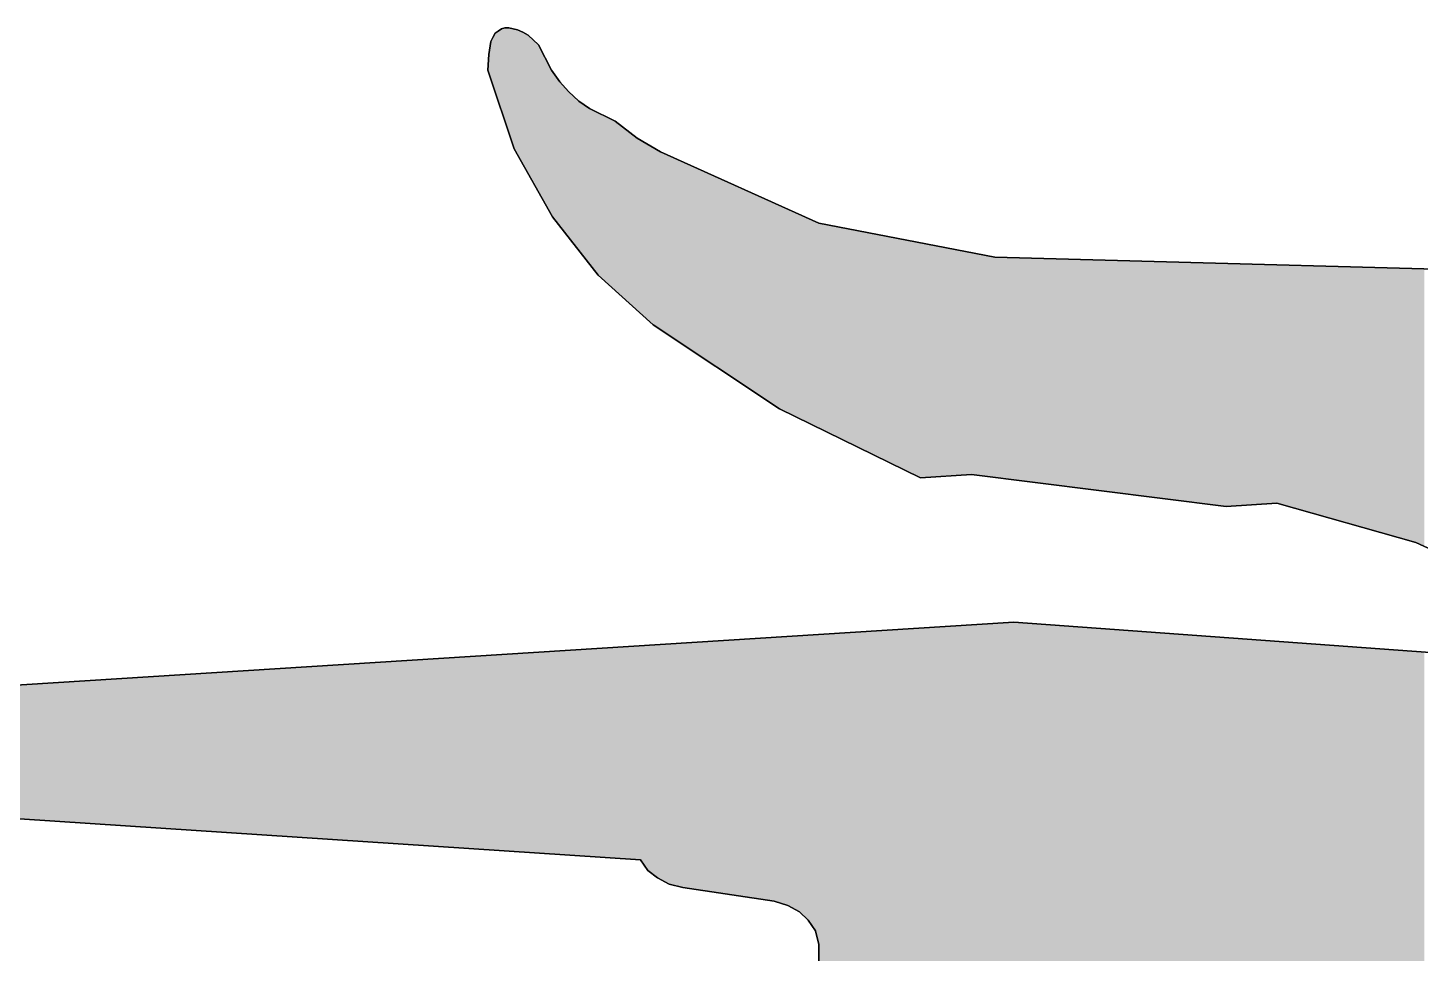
# Model space of a CAD drawing. Extents: x 15.2 to 16.8, y 8.5 to 9.48.
# Drawn here: x 15.4983 to 15.6806, y 9.3628 to 9.4839 of the extents above; entities that cross this region are included whole.
import ezdxf

# ---------------------------------------------------------------- set-up
doc = ezdxf.new("R2010")
doc.units = 0
doc.layers.add('LAYER_1', color=7, linetype='CONTINUOUS')

# ---------------------------------------------------------------- blocks, each defined once
blk = doc.blocks.new('*U9')
at = {"layer": 'LAYER_1', "color": 2}
for points in [[(15.55944, 9.47546), (15.55916, 9.48264), (15.55944, 9.48319)], [(15.55972, 9.47464), (15.55944, 9.48319), (15.55972, 9.48338)], [(15.55944, 9.47546), (15.55944, 9.48319), (15.55972, 9.47464)], [(15.55986, 9.47422), (15.55972, 9.48338), (15.55986, 9.48347)], [(15.55972, 9.47464), (15.55972, 9.48338), (15.55986, 9.47422)], [(15.56028, 9.47299), (15.55986, 9.48347), (15.56028, 9.48375)], [(15.55986, 9.47422), (15.55986, 9.48347), (15.56028, 9.47299)], [(15.5607, 9.47175), (15.56028, 9.48375), (15.5607, 9.48389)], [(15.56028, 9.47299), (15.56028, 9.48375), (15.5607, 9.47175)], [(15.5607, 9.47175), (15.5607, 9.48389), (15.56083, 9.47135)], [(15.56083, 9.47135), (15.56083, 9.48389), (15.56111, 9.47053)], [(15.56111, 9.47053), (15.56111, 9.48389), (15.56125, 9.47011)], [(15.56125, 9.47011), (15.56125, 9.48389), (15.56139, 9.4697)], [(15.56139, 9.4697), (15.56139, 9.48385), (15.56181, 9.46846)], [(15.56181, 9.46846), (15.56181, 9.48375), (15.56194, 9.46806)], [(15.56194, 9.46806), (15.56194, 9.48372), (15.56209, 9.4678)], [(15.56209, 9.4678), (15.56209, 9.48368), (15.56236, 9.46731)], [(15.56236, 9.46731), (15.56236, 9.48361), (15.56278, 9.46657)], [(15.56278, 9.46657), (15.56278, 9.48344), (15.56306, 9.46608)], [(15.56306, 9.46608), (15.56306, 9.48333), (15.56333, 9.46559)], [(15.56333, 9.46559), (15.56333, 9.48316), (15.56375, 9.46485)], [(15.56375, 9.46485), (15.56375, 9.48292), (15.56445, 9.46361)], [(15.55889, 9.47709), (15.55861, 9.48041), (15.55889, 9.48208)], [(15.55903, 9.47669), (15.55889, 9.48208), (15.55903, 9.48236)], [(15.55889, 9.47709), (15.55889, 9.48208), (15.55903, 9.47669)], [(15.55916, 9.47629), (15.55903, 9.48236), (15.55916, 9.48264)], [(15.55903, 9.47669), (15.55903, 9.48236), (15.55916, 9.47629)], [(15.55916, 9.47629), (15.55916, 9.48264), (15.55944, 9.47546)], [(15.56445, 9.46361), (15.56445, 9.48229), (15.56514, 9.46238)], [(15.56514, 9.46238), (15.56514, 9.48167), (15.56584, 9.46113)], [(15.55861, 9.47791), (15.55847, 9.47833), (15.55861, 9.48041)], [(15.55861, 9.47791), (15.55861, 9.48041), (15.55889, 9.47709)], [(15.56584, 9.46113), (15.56584, 9.48027), (15.56681, 9.45941)], [(15.56681, 9.45941), (15.56681, 9.47833), (15.56694, 9.45917)], [(15.56694, 9.45917), (15.56694, 9.47815), (15.56778, 9.4581)], [(15.56778, 9.4581), (15.56778, 9.477), (15.56792, 9.45792)], [(15.56792, 9.45792), (15.56792, 9.47681), (15.5682, 9.45756)], [(15.5682, 9.45756), (15.5682, 9.47649), (15.56903, 9.4565)], [(15.56903, 9.4565), (15.56903, 9.47556), (15.56917, 9.45632)], [(15.56917, 9.45632), (15.56917, 9.47544), (15.56986, 9.45544)], [(15.56986, 9.45544), (15.56986, 9.47481), (15.57, 9.45525)], [(15.57, 9.45525), (15.57, 9.47468), (15.57014, 9.45508)], [(15.57014, 9.45508), (15.57014, 9.47456), (15.57041, 9.45473)], [(15.57041, 9.45473), (15.57041, 9.4743), (15.57097, 9.45401)], [(15.57097, 9.45401), (15.57097, 9.47392), (15.57111, 9.45383)], [(15.57111, 9.45383), (15.57111, 9.47382), (15.5718, 9.45295)], [(15.5718, 9.45295), (15.5718, 9.47333), (15.57195, 9.45277)], [(15.57195, 9.45277), (15.57195, 9.47326), (15.57292, 9.45152)], [(15.57292, 9.45152), (15.57292, 9.47278), (15.57361, 9.4509)], [(15.57361, 9.4509), (15.57361, 9.47243), (15.57389, 9.45065)], [(15.57389, 9.45065), (15.57389, 9.47229), (15.57444, 9.45015)], [(15.57444, 9.45015), (15.57444, 9.47202), (15.57514, 9.44952)], [(15.57514, 9.44952), (15.57514, 9.47167), (15.57528, 9.44939)], [(15.57528, 9.44939), (15.57528, 9.47156), (15.57542, 9.44926)], [(15.57542, 9.44926), (15.57542, 9.47145), (15.57652, 9.44827)], [(15.57652, 9.44827), (15.57652, 9.47061), (15.57708, 9.44776)], [(15.57708, 9.44776), (15.57708, 9.47019), (15.57791, 9.44701)], [(15.57791, 9.44701), (15.57791, 9.46955), (15.57806, 9.44688)], [(15.57806, 9.44688), (15.57806, 9.46944), (15.57847, 9.44651)], [(15.57847, 9.44651), (15.57847, 9.4692), (15.57945, 9.44563)], [(15.57945, 9.44563), (15.57945, 9.46862), (15.57958, 9.4455)], [(15.57958, 9.4455), (15.57958, 9.46854), (15.58014, 9.445)], [(15.58014, 9.445), (15.58014, 9.46821), (15.5807, 9.44463)], [(15.5807, 9.44463), (15.5807, 9.46788), (15.58111, 9.44436)], [(15.58111, 9.44436), (15.58111, 9.46764), (15.58181, 9.44389)], [(15.58181, 9.44389), (15.58181, 9.46732), (15.58209, 9.44371)], [(15.58209, 9.44371), (15.58209, 9.4672), (15.58222, 9.44362)], [(15.58222, 9.44362), (15.58222, 9.46714), (15.5832, 9.44297)], [(15.5832, 9.44297), (15.5832, 9.4667), (15.58403, 9.44242)], [(15.58403, 9.44242), (15.58403, 9.46633), (15.58445, 9.44214)], [(15.58445, 9.44214), (15.58445, 9.46614), (15.58472, 9.44196)], [(15.58472, 9.44196), (15.58472, 9.46601), (15.58486, 9.44187)], [(15.58486, 9.44187), (15.58486, 9.46595), (15.58639, 9.44085)], [(15.58639, 9.44085), (15.58639, 9.46526), (15.58778, 9.43993)], [(15.58778, 9.43993), (15.58778, 9.46464), (15.59097, 9.43781)], [(15.59097, 9.43781), (15.59097, 9.46321), (15.59153, 9.43744)], [(15.59153, 9.43744), (15.59153, 9.46296), (15.595, 9.43514)], [(15.595, 9.43514), (15.595, 9.46139), (15.5957, 9.43467)], [(15.5957, 9.43467), (15.5957, 9.46108), (15.59597, 9.43449)], [(15.59597, 9.43449), (15.59597, 9.46096), (15.59639, 9.43421)], [(15.59639, 9.43421), (15.59639, 9.46077), (15.59667, 9.43403)], [(15.59667, 9.43403), (15.59667, 9.46064), (15.59778, 9.43348)], [(15.59778, 9.43348), (15.59778, 9.46014), (15.59819, 9.43328)], [(15.59819, 9.43328), (15.59819, 9.45996), (15.59847, 9.43315)], [(15.59847, 9.43315), (15.59847, 9.45983), (15.5993, 9.43274)], [(15.5993, 9.43274), (15.5993, 9.45946), (15.59986, 9.43247)], [(15.59986, 9.43247), (15.59986, 9.45921), (15.60042, 9.4322)], [(15.60042, 9.4322), (15.60042, 9.45896), (15.60111, 9.43186)], [(15.60111, 9.43186), (15.60111, 9.45865), (15.60139, 9.43172)], [(15.60139, 9.43172), (15.60139, 9.45852), (15.60181, 9.43152)], [(15.60181, 9.43152), (15.60181, 9.45833), (15.60389, 9.4305)], [(15.60389, 9.4305), (15.60389, 9.45793), (15.60444, 9.43023)], [(15.60444, 9.43023), (15.60444, 9.45783), (15.60639, 9.42928)], [(15.60639, 9.42928), (15.60639, 9.45745), (15.6075, 9.42873)], [(15.6075, 9.42873), (15.6075, 9.45724), (15.60916, 9.42792)], [(15.60916, 9.42792), (15.60916, 9.45692), (15.61208, 9.4265)], [(15.61208, 9.4265), (15.61208, 9.45635), (15.61222, 9.42643)], [(15.61222, 9.42643), (15.61222, 9.45633), (15.61292, 9.42609)], [(15.61292, 9.42609), (15.61292, 9.45619), (15.61514, 9.425)], [(15.62181, 9.42542), (15.62181, 9.45448), (15.62444, 9.42509)], [(15.62444, 9.42509), (15.62444, 9.45397), (15.62486, 9.42503)], [(15.62486, 9.42503), (15.62486, 9.45389), (15.62736, 9.42472)], [(15.62736, 9.42472), (15.62736, 9.45382), (15.62778, 9.42467)], [(15.62778, 9.42467), (15.62778, 9.45381), (15.62806, 9.42463)], [(15.62806, 9.42463), (15.62806, 9.4538), (15.63111, 9.42425)], [(15.63111, 9.42425), (15.63111, 9.45372), (15.63181, 9.42417)], [(15.63181, 9.42417), (15.63181, 9.4537), (15.63319, 9.42399)], [(15.63319, 9.42399), (15.63319, 9.45366), (15.63472, 9.4238)], [(15.63472, 9.4238), (15.63472, 9.45362), (15.63902, 9.42326)], [(15.63902, 9.42326), (15.63902, 9.4535), (15.64111, 9.423)], [(15.64111, 9.423), (15.64111, 9.45344), (15.64181, 9.42292)], [(15.64181, 9.42292), (15.64181, 9.45342), (15.64347, 9.42271)], [(15.64347, 9.42271), (15.64347, 9.45338), (15.64375, 9.42267)], [(15.64375, 9.42267), (15.64375, 9.45337), (15.64556, 9.42245)], [(15.64556, 9.42245), (15.64556, 9.45332), (15.64625, 9.42236)], [(15.64625, 9.42236), (15.64625, 9.4533), (15.64778, 9.42217)], [(15.64778, 9.42217), (15.64778, 9.45326), (15.64834, 9.4221)], [(15.64834, 9.4221), (15.64834, 9.45324), (15.64944, 9.42196)], [(15.64944, 9.42196), (15.64944, 9.45321), (15.65111, 9.42175)], [(15.65111, 9.42175), (15.65111, 9.45316), (15.65181, 9.42167)], [(15.65181, 9.42167), (15.65181, 9.45314), (15.65514, 9.42125)], [(15.6618, 9.42166), (15.6618, 9.45287), (15.66195, 9.42162)], [(15.66195, 9.42162), (15.66195, 9.45286), (15.6625, 9.42147)], [(15.6625, 9.42147), (15.6625, 9.45285), (15.66264, 9.42143)], [(15.66264, 9.42143), (15.66264, 9.45284), (15.66375, 9.42112)], [(15.66375, 9.42112), (15.66375, 9.45281), (15.66444, 9.42092)], [(15.66444, 9.42092), (15.66444, 9.45279), (15.66583, 9.42053)], [(15.66583, 9.42053), (15.66583, 9.45276), (15.66694, 9.42021)], [(15.66694, 9.42021), (15.66694, 9.45273), (15.66722, 9.42014)], [(15.66722, 9.42014), (15.66722, 9.45272), (15.66806, 9.4199)], [(15.66806, 9.4199), (15.66806, 9.45269), (15.67069, 9.41916)], [(15.67069, 9.41916), (15.67069, 9.45262), (15.67181, 9.41884)], [(15.67181, 9.41884), (15.67181, 9.45259), (15.6725, 9.41865)], [(15.6725, 9.41865), (15.6725, 9.45257), (15.67348, 9.41837)], [(15.67348, 9.41837), (15.67348, 9.45254), (15.67569, 9.41775)], [(15.67569, 9.41775), (15.67569, 9.45248), (15.67778, 9.41716)], [(15.67778, 9.41716), (15.67778, 9.45243), (15.67889, 9.41684)], [(15.67889, 9.41684), (15.67889, 9.45239), (15.68, 9.41653)], [(15.68, 9.41653), (15.68, 9.45236), (15.68111, 9.41601)], [(15.60111, 9.36609), (15.60042, 9.40441), (15.60111, 9.40445)], [(15.60139, 9.3657), (15.60111, 9.40445), (15.60139, 9.40447)], [(15.60111, 9.36609), (15.60111, 9.40445), (15.60139, 9.3657)], [(15.60181, 9.36389), (15.60139, 9.40447), (15.60181, 9.4045)], [(15.60139, 9.3657), (15.60139, 9.40447), (15.60181, 9.36389)], [(15.60389, 9.23792), (15.60181, 9.4045), (15.60389, 9.40463)], [(15.60444, 9.23852), (15.60389, 9.40463), (15.60444, 9.40466)], [(15.60639, 9.24065), (15.60444, 9.40466), (15.60639, 9.40479)], [(15.6075, 9.24187), (15.60639, 9.40479), (15.6075, 9.40486)], [(15.60916, 9.24369), (15.6075, 9.40486), (15.60916, 9.40496)], [(15.61208, 9.24688), (15.60916, 9.40496), (15.61208, 9.40515)], [(15.61222, 9.24704), (15.61208, 9.40515), (15.61222, 9.40516)], [(15.61292, 9.24779), (15.61222, 9.40516), (15.61292, 9.4052)], [(15.61514, 9.25023), (15.61292, 9.4052), (15.61514, 9.40534)], [(15.6175, 9.25281), (15.61514, 9.40534), (15.6175, 9.40549)], [(15.61778, 9.25312), (15.6175, 9.40549), (15.61778, 9.40551)], [(15.62069, 9.25631), (15.61778, 9.40551), (15.62069, 9.40569)], [(15.62181, 9.25753), (15.62069, 9.40569), (15.62181, 9.40576)], [(15.62444, 9.26041), (15.62181, 9.40576), (15.62444, 9.40593)], [(15.62486, 9.26087), (15.62444, 9.40593), (15.62486, 9.40596)], [(15.62736, 9.2636), (15.62486, 9.40596), (15.62736, 9.40611)], [(15.57195, 9.37543), (15.5718, 9.4026), (15.57195, 9.40261)], [(15.57292, 9.37537), (15.57195, 9.40261), (15.57292, 9.40267)], [(15.57195, 9.37543), (15.57195, 9.40261), (15.57292, 9.37537)], [(15.57361, 9.37532), (15.57292, 9.40267), (15.57361, 9.40271)], [(15.57292, 9.37537), (15.57292, 9.40267), (15.57361, 9.37532)], [(15.57389, 9.3753), (15.57361, 9.40271), (15.57389, 9.40273)], [(15.57361, 9.37532), (15.57361, 9.40271), (15.57389, 9.3753)], [(15.57444, 9.37527), (15.57389, 9.40273), (15.57444, 9.40276)], [(15.57389, 9.3753), (15.57389, 9.40273), (15.57444, 9.37527)], [(15.57514, 9.37522), (15.57444, 9.40276), (15.57514, 9.40281)], [(15.57444, 9.37527), (15.57444, 9.40276), (15.57514, 9.37522)], [(15.57528, 9.37521), (15.57514, 9.40281), (15.57528, 9.40282)], [(15.57514, 9.37522), (15.57514, 9.40281), (15.57528, 9.37521)], [(15.57542, 9.3752), (15.57528, 9.40282), (15.57542, 9.40283)], [(15.57528, 9.37521), (15.57528, 9.40282), (15.57542, 9.3752)], [(15.57652, 9.37513), (15.57542, 9.40283), (15.57652, 9.4029)], [(15.57542, 9.3752), (15.57542, 9.40283), (15.57652, 9.37513)], [(15.57708, 9.37509), (15.57652, 9.4029), (15.57708, 9.40293)], [(15.57652, 9.37513), (15.57652, 9.4029), (15.57708, 9.37509)], [(15.57791, 9.37504), (15.57708, 9.40293), (15.57791, 9.40298)], [(15.57708, 9.37509), (15.57708, 9.40293), (15.57791, 9.37504)], [(15.57806, 9.37503), (15.57791, 9.40298), (15.57806, 9.40299)], [(15.57791, 9.37504), (15.57791, 9.40298), (15.57806, 9.37503)], [(15.57847, 9.375), (15.57806, 9.40299), (15.57847, 9.40302)], [(15.57806, 9.37503), (15.57806, 9.40299), (15.57847, 9.375)], [(15.57945, 9.37361), (15.57847, 9.40302), (15.57945, 9.40308)], [(15.57847, 9.375), (15.57847, 9.40302), (15.57945, 9.37361)], [(15.57958, 9.3735), (15.57945, 9.40308), (15.57958, 9.40309)], [(15.57945, 9.37361), (15.57945, 9.40308), (15.57958, 9.3735)], [(15.58014, 9.37307), (15.57958, 9.40309), (15.58014, 9.40312)], [(15.57958, 9.3735), (15.57958, 9.40309), (15.58014, 9.37307)], [(15.5807, 9.37264), (15.58014, 9.40312), (15.5807, 9.40316)], [(15.58014, 9.37307), (15.58014, 9.40312), (15.5807, 9.37264)], [(15.58111, 9.37241), (15.5807, 9.40316), (15.58111, 9.40319)], [(15.5807, 9.37264), (15.5807, 9.40316), (15.58111, 9.37241)], [(15.58181, 9.37203), (15.58111, 9.40319), (15.58181, 9.40323)], [(15.58111, 9.37241), (15.58111, 9.40319), (15.58181, 9.37203)], [(15.58209, 9.37188), (15.58181, 9.40323), (15.58209, 9.40325)], [(15.58181, 9.37203), (15.58181, 9.40323), (15.58209, 9.37188)], [(15.58222, 9.37181), (15.58209, 9.40325), (15.58222, 9.40326)], [(15.58209, 9.37188), (15.58209, 9.40325), (15.58222, 9.37181)], [(15.5832, 9.37158), (15.58222, 9.40326), (15.5832, 9.40332)], [(15.58222, 9.37181), (15.58222, 9.40326), (15.5832, 9.37158)], [(15.58403, 9.37139), (15.5832, 9.40332), (15.58403, 9.40337)], [(15.5832, 9.37158), (15.5832, 9.40332), (15.58403, 9.37139)], [(15.58445, 9.37133), (15.58403, 9.40337), (15.58445, 9.4034)], [(15.58403, 9.37139), (15.58403, 9.40337), (15.58445, 9.37133)], [(15.58472, 9.37129), (15.58445, 9.4034), (15.58472, 9.40341)], [(15.58445, 9.37133), (15.58445, 9.4034), (15.58472, 9.37129)], [(15.58486, 9.37127), (15.58472, 9.40341), (15.58486, 9.40342)], [(15.58472, 9.37129), (15.58472, 9.40341), (15.58486, 9.37127)], [(15.58639, 9.37103), (15.58486, 9.40342), (15.58639, 9.40352)], [(15.58486, 9.37127), (15.58486, 9.40342), (15.58639, 9.37103)], [(15.58778, 9.37082), (15.58639, 9.40352), (15.58778, 9.40361)], [(15.58639, 9.37103), (15.58639, 9.40352), (15.58778, 9.37082)], [(15.59097, 9.37034), (15.58778, 9.40361), (15.59097, 9.40381)], [(15.58778, 9.37082), (15.58778, 9.40361), (15.59097, 9.37034)], [(15.59153, 9.37026), (15.59097, 9.40381), (15.59153, 9.40385)], [(15.59097, 9.37034), (15.59097, 9.40381), (15.59153, 9.37026)], [(15.595, 9.36973), (15.59153, 9.40385), (15.595, 9.40407)], [(15.59153, 9.37026), (15.59153, 9.40385), (15.595, 9.36973)], [(15.5957, 9.36962), (15.595, 9.40407), (15.5957, 9.40411)], [(15.595, 9.36973), (15.595, 9.40407), (15.5957, 9.36962)], [(15.59597, 9.36958), (15.5957, 9.40411), (15.59597, 9.40413)], [(15.5957, 9.36962), (15.5957, 9.40411), (15.59597, 9.36958)], [(15.59639, 9.36945), (15.59597, 9.40413), (15.59639, 9.40415)], [(15.59597, 9.36958), (15.59597, 9.40413), (15.59639, 9.36945)], [(15.59667, 9.36937), (15.59639, 9.40415), (15.59667, 9.40417)], [(15.59639, 9.36945), (15.59639, 9.40415), (15.59667, 9.36937)], [(15.59778, 9.36903), (15.59667, 9.40417), (15.59778, 9.40424)], [(15.59667, 9.36937), (15.59667, 9.40417), (15.59778, 9.36903)], [(15.59819, 9.3688), (15.59778, 9.40424), (15.59819, 9.40427)], [(15.59778, 9.36903), (15.59778, 9.40424), (15.59819, 9.3688)], [(15.59847, 9.36865), (15.59819, 9.40427), (15.59847, 9.40429)], [(15.59819, 9.3688), (15.59819, 9.40427), (15.59847, 9.36865)], [(15.5993, 9.36819), (15.59847, 9.40429), (15.5993, 9.40434)], [(15.59847, 9.36865), (15.59847, 9.40429), (15.5993, 9.36819)], [(15.59986, 9.36764), (15.5993, 9.40434), (15.59986, 9.40437)], [(15.5993, 9.36819), (15.5993, 9.40434), (15.59986, 9.36764)], [(15.60042, 9.36709), (15.59986, 9.40437), (15.60042, 9.40441)], [(15.59986, 9.36764), (15.59986, 9.40437), (15.60042, 9.36709)], [(15.60042, 9.36709), (15.60042, 9.40441), (15.60111, 9.36609)], [(15.54445, 9.37725), (15.54264, 9.40075), (15.54445, 9.40086)], [(15.54639, 9.37712), (15.54445, 9.40086), (15.54639, 9.40099)], [(15.54445, 9.37725), (15.54445, 9.40086), (15.54639, 9.37712)], [(15.54736, 9.37706), (15.54639, 9.40099), (15.54736, 9.40105)], [(15.54639, 9.37712), (15.54639, 9.40099), (15.54736, 9.37706)], [(15.54778, 9.37703), (15.54736, 9.40105), (15.54778, 9.40108)], [(15.54736, 9.37706), (15.54736, 9.40105), (15.54778, 9.37703)], [(15.54833, 9.37699), (15.54778, 9.40108), (15.54833, 9.40111)], [(15.54778, 9.37703), (15.54778, 9.40108), (15.54833, 9.37699)], [(15.54958, 9.37691), (15.54833, 9.40111), (15.54958, 9.40119)], [(15.54833, 9.37699), (15.54833, 9.40111), (15.54958, 9.37691)], [(15.55042, 9.37685), (15.54958, 9.40119), (15.55042, 9.40124)], [(15.54958, 9.37691), (15.54958, 9.40119), (15.55042, 9.37685)], [(15.55111, 9.37681), (15.55042, 9.40124), (15.55111, 9.40129)], [(15.55042, 9.37685), (15.55042, 9.40124), (15.55111, 9.37681)], [(15.55278, 9.3767), (15.55111, 9.40129), (15.55278, 9.40139)], [(15.55111, 9.37681), (15.55111, 9.40129), (15.55278, 9.3767)], [(15.55292, 9.37669), (15.55278, 9.40139), (15.55292, 9.4014)], [(15.55278, 9.3767), (15.55278, 9.40139), (15.55292, 9.37669)], [(15.55417, 9.37661), (15.55292, 9.4014), (15.55417, 9.40148)], [(15.55292, 9.37669), (15.55292, 9.4014), (15.55417, 9.37661)], [(15.55444, 9.37659), (15.55417, 9.40148), (15.55444, 9.4015)], [(15.55417, 9.37661), (15.55417, 9.40148), (15.55444, 9.37659)], [(15.55459, 9.37658), (15.55444, 9.4015), (15.55459, 9.40151)], [(15.55444, 9.37659), (15.55444, 9.4015), (15.55459, 9.37658)], [(15.55472, 9.37657), (15.55459, 9.40151), (15.55472, 9.40152)], [(15.55459, 9.37658), (15.55459, 9.40151), (15.55472, 9.37657)], [(15.555, 9.37655), (15.55472, 9.40152), (15.555, 9.40153)], [(15.55472, 9.37657), (15.55472, 9.40152), (15.555, 9.37655)], [(15.55597, 9.37649), (15.555, 9.40153), (15.55597, 9.40159)], [(15.555, 9.37655), (15.555, 9.40153), (15.55597, 9.37649)], [(15.55611, 9.37648), (15.55597, 9.40159), (15.55611, 9.4016)], [(15.55597, 9.37649), (15.55597, 9.40159), (15.55611, 9.37648)], [(15.55625, 9.37647), (15.55611, 9.4016), (15.55625, 9.40161)], [(15.55611, 9.37648), (15.55611, 9.4016), (15.55625, 9.37647)], [(15.55778, 9.37637), (15.55625, 9.40161), (15.55778, 9.40171)], [(15.55625, 9.37647), (15.55625, 9.40161), (15.55778, 9.37637)], [(15.55819, 9.37634), (15.55778, 9.40171), (15.55819, 9.40174)], [(15.55778, 9.37637), (15.55778, 9.40171), (15.55819, 9.37634)], [(15.55819, 9.37634), (15.55819, 9.40174), (15.55834, 9.37633)], [(15.55834, 9.37633), (15.55819, 9.40174), (15.55834, 9.40174)], [(15.55847, 9.37632), (15.55834, 9.40174), (15.55847, 9.40175)], [(15.55834, 9.37633), (15.55834, 9.40174), (15.55847, 9.37632)], [(15.55861, 9.37631), (15.55847, 9.40175), (15.55861, 9.40176)], [(15.55847, 9.37632), (15.55847, 9.40175), (15.55861, 9.37631)], [(15.55889, 9.37629), (15.55861, 9.40176), (15.55889, 9.40178)], [(15.55861, 9.37631), (15.55861, 9.40176), (15.55889, 9.37629)], [(15.55903, 9.37629), (15.55889, 9.40178), (15.55903, 9.40179)], [(15.55889, 9.37629), (15.55889, 9.40178), (15.55903, 9.37629)], [(15.55916, 9.37628), (15.55903, 9.40179), (15.55916, 9.4018)], [(15.55903, 9.37629), (15.55903, 9.40179), (15.55916, 9.37628)], [(15.55944, 9.37626), (15.55916, 9.4018), (15.55944, 9.40181)], [(15.55916, 9.37628), (15.55916, 9.4018), (15.55944, 9.37626)], [(15.55972, 9.37624), (15.55944, 9.40181), (15.55972, 9.40183)], [(15.55944, 9.37626), (15.55944, 9.40181), (15.55972, 9.37624)], [(15.55986, 9.37623), (15.55972, 9.40183), (15.55986, 9.40184)], [(15.55972, 9.37624), (15.55972, 9.40183), (15.55986, 9.37623)], [(15.56028, 9.3762), (15.55986, 9.40184), (15.56028, 9.40187)], [(15.55986, 9.37623), (15.55986, 9.40184), (15.56028, 9.3762)], [(15.5607, 9.37618), (15.56028, 9.40187), (15.5607, 9.40189)], [(15.56028, 9.3762), (15.56028, 9.40187), (15.5607, 9.37618)], [(15.56083, 9.37617), (15.5607, 9.40189), (15.56083, 9.4019)], [(15.5607, 9.37618), (15.5607, 9.40189), (15.56083, 9.37617)], [(15.56111, 9.37615), (15.56083, 9.4019), (15.56111, 9.40192)], [(15.56083, 9.37617), (15.56083, 9.4019), (15.56111, 9.37615)], [(15.56125, 9.37614), (15.56111, 9.40192), (15.56125, 9.40193)], [(15.56111, 9.37615), (15.56111, 9.40192), (15.56125, 9.37614)], [(15.56139, 9.37613), (15.56125, 9.40193), (15.56139, 9.40194)], [(15.56125, 9.37614), (15.56125, 9.40193), (15.56139, 9.37613)], [(15.56181, 9.3761), (15.56139, 9.40194), (15.56181, 9.40196)], [(15.56139, 9.37613), (15.56139, 9.40194), (15.56181, 9.3761)], [(15.56194, 9.37609), (15.56181, 9.40196), (15.56194, 9.40197)], [(15.56181, 9.3761), (15.56181, 9.40196), (15.56194, 9.37609)], [(15.56209, 9.37608), (15.56194, 9.40197), (15.56209, 9.40198)], [(15.56194, 9.37609), (15.56194, 9.40197), (15.56209, 9.37608)], [(15.56236, 9.37606), (15.56209, 9.40198), (15.56236, 9.402)], [(15.56209, 9.37608), (15.56209, 9.40198), (15.56236, 9.37606)], [(15.56278, 9.37604), (15.56236, 9.402), (15.56278, 9.40203)], [(15.56236, 9.37606), (15.56236, 9.402), (15.56278, 9.37604)], [(15.56306, 9.37602), (15.56278, 9.40203), (15.56306, 9.40204)], [(15.56278, 9.37604), (15.56278, 9.40203), (15.56306, 9.37602)], [(15.56333, 9.376), (15.56306, 9.40204), (15.56333, 9.40206)], [(15.56306, 9.37602), (15.56306, 9.40204), (15.56333, 9.376)], [(15.56375, 9.37597), (15.56333, 9.40206), (15.56375, 9.40209)], [(15.56333, 9.376), (15.56333, 9.40206), (15.56375, 9.37597)], [(15.56445, 9.37593), (15.56375, 9.40209), (15.56445, 9.40213)], [(15.56375, 9.37597), (15.56375, 9.40209), (15.56445, 9.37593)], [(15.56514, 9.37588), (15.56445, 9.40213), (15.56514, 9.40217)], [(15.56445, 9.37593), (15.56445, 9.40213), (15.56514, 9.37588)], [(15.56584, 9.37584), (15.56514, 9.40217), (15.56584, 9.40222)], [(15.56514, 9.37588), (15.56514, 9.40217), (15.56584, 9.37584)], [(15.56681, 9.37577), (15.56584, 9.40222), (15.56681, 9.40228)], [(15.56584, 9.37584), (15.56584, 9.40222), (15.56681, 9.37577)], [(15.56694, 9.37576), (15.56681, 9.40228), (15.56694, 9.40229)], [(15.56681, 9.37577), (15.56681, 9.40228), (15.56694, 9.37576)], [(15.56778, 9.37571), (15.56694, 9.40229), (15.56778, 9.40234)], [(15.56694, 9.37576), (15.56694, 9.40229), (15.56778, 9.37571)], [(15.56792, 9.3757), (15.56778, 9.40234), (15.56792, 9.40235)], [(15.56778, 9.37571), (15.56778, 9.40234), (15.56792, 9.3757)], [(15.5682, 9.37568), (15.56792, 9.40235), (15.5682, 9.40237)], [(15.56792, 9.3757), (15.56792, 9.40235), (15.5682, 9.37568)], [(15.56903, 9.37562), (15.5682, 9.40237), (15.56903, 9.40242)], [(15.5682, 9.37568), (15.5682, 9.40237), (15.56903, 9.37562)], [(15.56917, 9.37562), (15.56903, 9.40242), (15.56917, 9.40243)], [(15.56903, 9.37562), (15.56903, 9.40242), (15.56917, 9.37562)], [(15.56986, 9.37557), (15.56917, 9.40243), (15.56986, 9.40247)], [(15.56917, 9.37562), (15.56917, 9.40243), (15.56986, 9.37557)], [(15.57, 9.37556), (15.56986, 9.40247), (15.57, 9.40248)], [(15.56986, 9.37557), (15.56986, 9.40247), (15.57, 9.37556)], [(15.57014, 9.37555), (15.57, 9.40248), (15.57014, 9.40249)], [(15.57, 9.37556), (15.57, 9.40248), (15.57014, 9.37555)], [(15.57041, 9.37553), (15.57014, 9.40249), (15.57041, 9.40251)], [(15.57014, 9.37555), (15.57014, 9.40249), (15.57041, 9.37553)], [(15.57097, 9.3755), (15.57041, 9.40251), (15.57097, 9.40254)], [(15.57041, 9.37553), (15.57041, 9.40251), (15.57097, 9.3755)], [(15.57111, 9.37549), (15.57097, 9.40254), (15.57111, 9.40255)], [(15.57097, 9.3755), (15.57097, 9.40254), (15.57111, 9.37549)], [(15.5718, 9.37544), (15.57111, 9.40255), (15.5718, 9.4026)], [(15.57111, 9.37549), (15.57111, 9.40255), (15.5718, 9.37544)], [(15.5718, 9.37544), (15.5718, 9.4026), (15.57195, 9.37543)], [(15.515, 9.3792), (15.51348, 9.3989), (15.515, 9.399)], [(15.51514, 9.37919), (15.515, 9.399), (15.51514, 9.39901)], [(15.515, 9.3792), (15.515, 9.399), (15.51514, 9.37919)], [(15.51611, 9.37912), (15.51514, 9.39901), (15.51611, 9.39907)], [(15.51514, 9.37919), (15.51514, 9.39901), (15.51611, 9.37912)], [(15.51681, 9.37908), (15.51611, 9.39907), (15.51681, 9.39911)], [(15.51611, 9.37912), (15.51611, 9.39907), (15.51681, 9.37908)], [(15.51847, 9.37897), (15.51681, 9.39911), (15.51847, 9.39922)], [(15.51681, 9.37908), (15.51681, 9.39911), (15.51847, 9.37897)], [(15.51889, 9.37894), (15.51847, 9.39922), (15.51889, 9.39925)], [(15.51847, 9.37897), (15.51847, 9.39922), (15.51889, 9.37894)], [(15.51959, 9.37889), (15.51889, 9.39925), (15.51959, 9.39929)], [(15.51889, 9.37894), (15.51889, 9.39925), (15.51959, 9.37889)], [(15.51972, 9.37888), (15.51959, 9.39929), (15.51972, 9.3993)], [(15.51959, 9.37889), (15.51959, 9.39929), (15.51972, 9.37888)], [(15.5207, 9.37882), (15.51972, 9.3993), (15.5207, 9.39936)], [(15.51972, 9.37888), (15.51972, 9.3993), (15.5207, 9.37882)], [(15.52111, 9.37879), (15.5207, 9.39936), (15.52111, 9.39939)], [(15.5207, 9.37882), (15.5207, 9.39936), (15.52111, 9.37879)], [(15.52236, 9.37871), (15.52111, 9.39939), (15.52236, 9.39947)], [(15.52111, 9.37879), (15.52111, 9.39939), (15.52236, 9.37871)], [(15.52334, 9.37864), (15.52236, 9.39947), (15.52334, 9.39953)], [(15.52236, 9.37871), (15.52236, 9.39947), (15.52334, 9.37864)], [(15.52403, 9.3786), (15.52334, 9.39953), (15.52403, 9.39957)], [(15.52334, 9.37864), (15.52334, 9.39953), (15.52403, 9.3786)], [(15.52444, 9.37857), (15.52403, 9.39957), (15.52444, 9.3996)], [(15.52403, 9.3786), (15.52403, 9.39957), (15.52444, 9.37857)], [(15.52486, 9.37854), (15.52444, 9.3996), (15.52486, 9.39962)], [(15.52444, 9.37857), (15.52444, 9.3996), (15.52486, 9.37854)], [(15.52639, 9.37844), (15.52486, 9.39962), (15.52639, 9.39972)], [(15.52486, 9.37854), (15.52486, 9.39962), (15.52639, 9.37844)], [(15.52722, 9.37839), (15.52639, 9.39972), (15.52722, 9.39977)], [(15.52639, 9.37844), (15.52639, 9.39972), (15.52722, 9.37839)], [(15.52958, 9.37823), (15.52722, 9.39977), (15.52958, 9.39992)], [(15.52722, 9.37839), (15.52722, 9.39977), (15.52958, 9.37823)], [(15.53097, 9.37814), (15.52958, 9.39992), (15.53097, 9.40001)], [(15.52958, 9.37823), (15.52958, 9.39992), (15.53097, 9.37814)], [(15.53236, 9.37805), (15.53097, 9.40001), (15.53236, 9.4001)], [(15.53097, 9.37814), (15.53097, 9.40001), (15.53236, 9.37805)], [(15.53347, 9.37797), (15.53236, 9.4001), (15.53347, 9.40017)], [(15.53236, 9.37805), (15.53236, 9.4001), (15.53347, 9.37797)], [(15.53444, 9.37791), (15.53347, 9.40017), (15.53444, 9.40023)], [(15.53347, 9.37797), (15.53347, 9.40017), (15.53444, 9.37791)], [(15.5368, 9.37775), (15.53444, 9.40023), (15.5368, 9.40038)], [(15.53444, 9.37791), (15.53444, 9.40023), (15.5368, 9.37775)], [(15.53778, 9.37769), (15.5368, 9.40038), (15.53778, 9.40044)], [(15.5368, 9.37775), (15.5368, 9.40038), (15.53778, 9.37769)], [(15.53875, 9.37763), (15.53778, 9.40044), (15.53875, 9.4005)], [(15.53778, 9.37769), (15.53778, 9.40044), (15.53875, 9.37763)], [(15.54028, 9.37752), (15.53875, 9.4005), (15.54028, 9.4006)], [(15.53875, 9.37763), (15.53875, 9.4005), (15.54028, 9.37752)], [(15.54042, 9.37752), (15.54028, 9.4006), (15.54042, 9.40061)], [(15.54028, 9.37752), (15.54028, 9.4006), (15.54042, 9.37752)], [(15.54167, 9.37743), (15.54042, 9.40061), (15.54167, 9.40069)], [(15.54042, 9.37752), (15.54042, 9.40061), (15.54167, 9.37743)], [(15.54264, 9.37737), (15.54167, 9.40069), (15.54264, 9.40075)], [(15.54167, 9.37743), (15.54167, 9.40069), (15.54264, 9.37737)], [(15.54264, 9.37737), (15.54264, 9.40075), (15.54445, 9.37725)], [(15.50111, 9.38011), (15.49542, 9.39776), (15.50111, 9.39812)], [(15.49542, 9.38049), (15.49542, 9.39776), (15.50111, 9.38011)], [(15.50444, 9.37989), (15.50111, 9.39812), (15.50444, 9.39833)], [(15.50111, 9.38011), (15.50111, 9.39812), (15.50444, 9.37989)], [(15.50458, 9.37988), (15.50444, 9.39833), (15.50458, 9.39834)], [(15.50444, 9.37989), (15.50444, 9.39833), (15.50458, 9.37988)], [(15.50528, 9.37984), (15.50458, 9.39834), (15.50528, 9.39838)], [(15.50458, 9.37988), (15.50458, 9.39834), (15.50528, 9.37984)], [(15.50778, 9.37967), (15.50528, 9.39838), (15.50778, 9.39854)], [(15.50528, 9.37984), (15.50528, 9.39838), (15.50778, 9.37967)], [(15.50875, 9.37961), (15.50778, 9.39854), (15.50875, 9.3986)], [(15.50778, 9.37967), (15.50778, 9.39854), (15.50875, 9.37961)], [(15.51139, 9.37943), (15.50875, 9.3986), (15.51139, 9.39877)], [(15.50875, 9.37961), (15.50875, 9.3986), (15.51139, 9.37943)], [(15.51348, 9.3793), (15.51139, 9.39877), (15.51348, 9.3989)], [(15.51139, 9.37943), (15.51139, 9.39877), (15.51348, 9.3793)], [(15.51348, 9.3793), (15.51348, 9.3989), (15.515, 9.3792)]]:
    blk.add_solid(points, dxfattribs=at)
at = {"layer": 'LAYER_1', "color": 2, "extrusion": (0, 0, -1)}
for points in [[(-15.56083, 9.47135), (-15.5607, 9.48389), (-15.56083, 9.48389)], [(-15.56111, 9.47053), (-15.56083, 9.48389), (-15.56111, 9.48389)], [(-15.56125, 9.47011), (-15.56111, 9.48389), (-15.56125, 9.48389)], [(-15.56139, 9.4697), (-15.56125, 9.48389), (-15.56139, 9.48385)], [(-15.56181, 9.46846), (-15.56139, 9.48385), (-15.56181, 9.48375)], [(-15.56194, 9.46806), (-15.56181, 9.48375), (-15.56194, 9.48372)], [(-15.56209, 9.4678), (-15.56194, 9.48372), (-15.56209, 9.48368)], [(-15.56236, 9.46731), (-15.56209, 9.48368), (-15.56236, 9.48361)], [(-15.56278, 9.46657), (-15.56236, 9.48361), (-15.56278, 9.48344)], [(-15.56306, 9.46608), (-15.56278, 9.48344), (-15.56306, 9.48333)], [(-15.56333, 9.46559), (-15.56306, 9.48333), (-15.56333, 9.48316)], [(-15.56375, 9.46485), (-15.56333, 9.48316), (-15.56375, 9.48292)], [(-15.56445, 9.46361), (-15.56375, 9.48292), (-15.56445, 9.48229)], [(-15.56514, 9.46238), (-15.56445, 9.48229), (-15.56514, 9.48167)], [(-15.56584, 9.46113), (-15.56514, 9.48167), (-15.56584, 9.48027)], [(-15.56681, 9.45941), (-15.56584, 9.48027), (-15.56681, 9.47833)], [(-15.56694, 9.45917), (-15.56681, 9.47833), (-15.56694, 9.47815)], [(-15.56778, 9.4581), (-15.56694, 9.47815), (-15.56778, 9.477)], [(-15.56792, 9.45792), (-15.56778, 9.477), (-15.56792, 9.47681)], [(-15.5682, 9.45756), (-15.56792, 9.47681), (-15.5682, 9.47649)], [(-15.56903, 9.4565), (-15.5682, 9.47649), (-15.56903, 9.47556)], [(-15.56917, 9.45632), (-15.56903, 9.47556), (-15.56917, 9.47544)], [(-15.56986, 9.45544), (-15.56917, 9.47544), (-15.56986, 9.47481)], [(-15.57, 9.45525), (-15.56986, 9.47481), (-15.57, 9.47468)], [(-15.57014, 9.45508), (-15.57, 9.47468), (-15.57014, 9.47456)], [(-15.57041, 9.45473), (-15.57014, 9.47456), (-15.57041, 9.4743)], [(-15.57097, 9.45401), (-15.57041, 9.4743), (-15.57097, 9.47392)], [(-15.57111, 9.45383), (-15.57097, 9.47392), (-15.57111, 9.47382)], [(-15.5718, 9.45295), (-15.57111, 9.47382), (-15.5718, 9.47333)], [(-15.57195, 9.45277), (-15.5718, 9.47333), (-15.57195, 9.47326)], [(-15.57292, 9.45152), (-15.57195, 9.47326), (-15.57292, 9.47278)], [(-15.57361, 9.4509), (-15.57292, 9.47278), (-15.57361, 9.47243)], [(-15.57389, 9.45065), (-15.57361, 9.47243), (-15.57389, 9.47229)], [(-15.57444, 9.45015), (-15.57389, 9.47229), (-15.57444, 9.47202)], [(-15.57514, 9.44952), (-15.57444, 9.47202), (-15.57514, 9.47167)], [(-15.57528, 9.44939), (-15.57514, 9.47167), (-15.57528, 9.47156)], [(-15.57542, 9.44926), (-15.57528, 9.47156), (-15.57542, 9.47145)], [(-15.57652, 9.44827), (-15.57542, 9.47145), (-15.57652, 9.47061)], [(-15.57708, 9.44776), (-15.57652, 9.47061), (-15.57708, 9.47019)], [(-15.57791, 9.44701), (-15.57708, 9.47019), (-15.57791, 9.46955)], [(-15.57806, 9.44688), (-15.57791, 9.46955), (-15.57806, 9.46944)], [(-15.57847, 9.44651), (-15.57806, 9.46944), (-15.57847, 9.4692)], [(-15.57945, 9.44563), (-15.57847, 9.4692), (-15.57945, 9.46862)], [(-15.57958, 9.4455), (-15.57945, 9.46862), (-15.57958, 9.46854)], [(-15.58014, 9.445), (-15.57958, 9.46854), (-15.58014, 9.46821)], [(-15.5807, 9.44463), (-15.58014, 9.46821), (-15.5807, 9.46788)], [(-15.58111, 9.44436), (-15.5807, 9.46788), (-15.58111, 9.46764)], [(-15.58181, 9.44389), (-15.58111, 9.46764), (-15.58181, 9.46732)], [(-15.58209, 9.44371), (-15.58181, 9.46732), (-15.58209, 9.4672)], [(-15.58222, 9.44362), (-15.58209, 9.4672), (-15.58222, 9.46714)], [(-15.5832, 9.44297), (-15.58222, 9.46714), (-15.5832, 9.4667)], [(-15.58403, 9.44242), (-15.5832, 9.4667), (-15.58403, 9.46633)], [(-15.58445, 9.44214), (-15.58403, 9.46633), (-15.58445, 9.46614)], [(-15.58472, 9.44196), (-15.58445, 9.46614), (-15.58472, 9.46601)], [(-15.58486, 9.44187), (-15.58472, 9.46601), (-15.58486, 9.46595)], [(-15.58639, 9.44085), (-15.58486, 9.46595), (-15.58639, 9.46526)], [(-15.58778, 9.43993), (-15.58639, 9.46526), (-15.58778, 9.46464)], [(-15.59097, 9.43781), (-15.58778, 9.46464), (-15.59097, 9.46321)], [(-15.59153, 9.43744), (-15.59097, 9.46321), (-15.59153, 9.46296)], [(-15.595, 9.43514), (-15.59153, 9.46296), (-15.595, 9.46139)], [(-15.5957, 9.43467), (-15.595, 9.46139), (-15.5957, 9.46108)], [(-15.59597, 9.43449), (-15.5957, 9.46108), (-15.59597, 9.46096)], [(-15.59639, 9.43421), (-15.59597, 9.46096), (-15.59639, 9.46077)], [(-15.59667, 9.43403), (-15.59639, 9.46077), (-15.59667, 9.46064)], [(-15.59778, 9.43348), (-15.59667, 9.46064), (-15.59778, 9.46014)], [(-15.59819, 9.43328), (-15.59778, 9.46014), (-15.59819, 9.45996)], [(-15.59847, 9.43315), (-15.59819, 9.45996), (-15.59847, 9.45983)], [(-15.5993, 9.43274), (-15.59847, 9.45983), (-15.5993, 9.45946)], [(-15.59986, 9.43247), (-15.5993, 9.45946), (-15.59986, 9.45921)], [(-15.60042, 9.4322), (-15.59986, 9.45921), (-15.60042, 9.45896)], [(-15.60111, 9.43186), (-15.60042, 9.45896), (-15.60111, 9.45865)], [(-15.60139, 9.43172), (-15.60111, 9.45865), (-15.60139, 9.45852)], [(-15.60181, 9.43152), (-15.60139, 9.45852), (-15.60181, 9.45833)], [(-15.60389, 9.4305), (-15.60181, 9.45833), (-15.60389, 9.45793)], [(-15.60444, 9.43023), (-15.60389, 9.45793), (-15.60444, 9.45783)], [(-15.60639, 9.42928), (-15.60444, 9.45783), (-15.60639, 9.45745)], [(-15.6075, 9.42873), (-15.60639, 9.45745), (-15.6075, 9.45724)], [(-15.60916, 9.42792), (-15.6075, 9.45724), (-15.60916, 9.45692)], [(-15.61208, 9.4265), (-15.60916, 9.45692), (-15.61208, 9.45635)], [(-15.61222, 9.42643), (-15.61208, 9.45635), (-15.61222, 9.45633)], [(-15.61292, 9.42609), (-15.61222, 9.45633), (-15.61292, 9.45619)], [(-15.61514, 9.425), (-15.61292, 9.45619), (-15.61514, 9.45576)], [(-15.61514, 9.425), (-15.61514, 9.45576), (-15.6175, 9.42515)], [(-15.6175, 9.42515), (-15.61514, 9.45576), (-15.6175, 9.45531)], [(-15.6175, 9.42515), (-15.6175, 9.45531), (-15.61778, 9.42517)], [(-15.61778, 9.42517), (-15.6175, 9.45531), (-15.61778, 9.45526)], [(-15.61778, 9.42517), (-15.61778, 9.45526), (-15.62069, 9.42535)], [(-15.62069, 9.42535), (-15.61778, 9.45526), (-15.62069, 9.45469)], [(-15.62069, 9.42535), (-15.62069, 9.45469), (-15.62181, 9.42542)], [(-15.62181, 9.42542), (-15.62069, 9.45469), (-15.62181, 9.45448)], [(-15.62444, 9.42509), (-15.62181, 9.45448), (-15.62444, 9.45397)], [(-15.62486, 9.42503), (-15.62444, 9.45397), (-15.62486, 9.45389)], [(-15.62736, 9.42472), (-15.62486, 9.45389), (-15.62736, 9.45382)], [(-15.62778, 9.42467), (-15.62736, 9.45382), (-15.62778, 9.45381)], [(-15.62806, 9.42463), (-15.62778, 9.45381), (-15.62806, 9.4538)], [(-15.63111, 9.42425), (-15.62806, 9.4538), (-15.63111, 9.45372)], [(-15.63181, 9.42417), (-15.63111, 9.45372), (-15.63181, 9.4537)], [(-15.63319, 9.42399), (-15.63181, 9.4537), (-15.63319, 9.45366)], [(-15.63472, 9.4238), (-15.63319, 9.45366), (-15.63472, 9.45362)], [(-15.63902, 9.42326), (-15.63472, 9.45362), (-15.63902, 9.4535)], [(-15.64111, 9.423), (-15.63902, 9.4535), (-15.64111, 9.45344)], [(-15.64181, 9.42292), (-15.64111, 9.45344), (-15.64181, 9.45342)], [(-15.64347, 9.42271), (-15.64181, 9.45342), (-15.64347, 9.45338)], [(-15.64375, 9.42267), (-15.64347, 9.45338), (-15.64375, 9.45337)], [(-15.64556, 9.42245), (-15.64375, 9.45337), (-15.64556, 9.45332)], [(-15.64625, 9.42236), (-15.64556, 9.45332), (-15.64625, 9.4533)], [(-15.64778, 9.42217), (-15.64625, 9.4533), (-15.64778, 9.45326)], [(-15.64834, 9.4221), (-15.64778, 9.45326), (-15.64834, 9.45324)], [(-15.64944, 9.42196), (-15.64834, 9.45324), (-15.64944, 9.45321)], [(-15.65111, 9.42175), (-15.64944, 9.45321), (-15.65111, 9.45316)], [(-15.65181, 9.42167), (-15.65111, 9.45316), (-15.65181, 9.45314)], [(-15.65514, 9.42125), (-15.65181, 9.45314), (-15.65514, 9.45305)], [(-15.65514, 9.42125), (-15.65514, 9.45305), (-15.65528, 9.42126)], [(-15.65528, 9.42126), (-15.65514, 9.45305), (-15.65528, 9.45305)], [(-15.65528, 9.42126), (-15.65528, 9.45305), (-15.65597, 9.4213)], [(-15.65597, 9.4213), (-15.65528, 9.45305), (-15.65597, 9.45303)], [(-15.65597, 9.4213), (-15.65597, 9.45303), (-15.65722, 9.42138)], [(-15.65722, 9.42138), (-15.65597, 9.45303), (-15.65722, 9.45299)], [(-15.65722, 9.42138), (-15.65722, 9.45299), (-15.65736, 9.42139)], [(-15.65736, 9.42139), (-15.65722, 9.45299), (-15.65736, 9.45299)], [(-15.65736, 9.42139), (-15.65736, 9.45299), (-15.65778, 9.42141)], [(-15.65778, 9.42141), (-15.65736, 9.45299), (-15.65778, 9.45298)], [(-15.65778, 9.42141), (-15.65778, 9.45298), (-15.65792, 9.42142)], [(-15.65792, 9.42142), (-15.65778, 9.45298), (-15.65792, 9.45298)], [(-15.65792, 9.42142), (-15.65792, 9.45298), (-15.65917, 9.4215)], [(-15.65917, 9.4215), (-15.65792, 9.45298), (-15.65917, 9.45294)], [(-15.65917, 9.4215), (-15.65917, 9.45294), (-15.65944, 9.42152)], [(-15.65944, 9.42152), (-15.65917, 9.45294), (-15.65944, 9.45293)], [(-15.65944, 9.42152), (-15.65944, 9.45293), (-15.66014, 9.42156)], [(-15.66014, 9.42156), (-15.65944, 9.45293), (-15.66014, 9.45291)], [(-15.66014, 9.42156), (-15.66014, 9.45291), (-15.66056, 9.42159)], [(-15.66056, 9.42159), (-15.66014, 9.45291), (-15.66056, 9.4529)], [(-15.66056, 9.42159), (-15.66056, 9.4529), (-15.66111, 9.42162)], [(-15.66111, 9.42162), (-15.66056, 9.4529), (-15.66111, 9.45289)], [(-15.66111, 9.42162), (-15.66111, 9.45289), (-15.66125, 9.42163)], [(-15.66125, 9.42163), (-15.66111, 9.45289), (-15.66125, 9.45288)], [(-15.66125, 9.42163), (-15.66125, 9.45288), (-15.6618, 9.42166)], [(-15.6618, 9.42166), (-15.66125, 9.45288), (-15.6618, 9.45287)], [(-15.66195, 9.42162), (-15.6618, 9.45287), (-15.66195, 9.45286)], [(-15.6625, 9.42147), (-15.66195, 9.45286), (-15.6625, 9.45285)], [(-15.66264, 9.42143), (-15.6625, 9.45285), (-15.66264, 9.45284)], [(-15.66375, 9.42112), (-15.66264, 9.45284), (-15.66375, 9.45281)], [(-15.66444, 9.42092), (-15.66375, 9.45281), (-15.66444, 9.45279)], [(-15.66583, 9.42053), (-15.66444, 9.45279), (-15.66583, 9.45276)], [(-15.66694, 9.42021), (-15.66583, 9.45276), (-15.66694, 9.45273)], [(-15.66722, 9.42014), (-15.66694, 9.45273), (-15.66722, 9.45272)], [(-15.66806, 9.4199), (-15.66722, 9.45272), (-15.66806, 9.45269)], [(-15.67069, 9.41916), (-15.66806, 9.45269), (-15.67069, 9.45262)], [(-15.67181, 9.41884), (-15.67069, 9.45262), (-15.67181, 9.45259)], [(-15.6725, 9.41865), (-15.67181, 9.45259), (-15.6725, 9.45257)], [(-15.67348, 9.41837), (-15.6725, 9.45257), (-15.67348, 9.45254)], [(-15.67569, 9.41775), (-15.67348, 9.45254), (-15.67569, 9.45248)], [(-15.67778, 9.41716), (-15.67569, 9.45248), (-15.67778, 9.45243)], [(-15.67889, 9.41684), (-15.67778, 9.45243), (-15.67889, 9.45239)], [(-15.68, 9.41653), (-15.67889, 9.45239), (-15.68, 9.45236)], [(-15.68111, 9.41601), (-15.68, 9.45236), (-15.68111, 9.45233)], [(-15.60181, 9.23564), (-15.60181, 9.4045), (-15.60389, 9.23792)], [(-15.60389, 9.23792), (-15.60389, 9.40463), (-15.60444, 9.23852)], [(-15.60444, 9.23852), (-15.60444, 9.40466), (-15.60639, 9.24065)], [(-15.60639, 9.24065), (-15.60639, 9.40479), (-15.6075, 9.24187)], [(-15.6075, 9.24187), (-15.6075, 9.40486), (-15.60916, 9.24369)], [(-15.60916, 9.24369), (-15.60916, 9.40496), (-15.61208, 9.24688)], [(-15.61208, 9.24688), (-15.61208, 9.40515), (-15.61222, 9.24704)], [(-15.61222, 9.24704), (-15.61222, 9.40516), (-15.61292, 9.24779)], [(-15.61292, 9.24779), (-15.61292, 9.4052), (-15.61514, 9.25023)], [(-15.61514, 9.25023), (-15.61514, 9.40534), (-15.6175, 9.25281)], [(-15.6175, 9.25281), (-15.6175, 9.40549), (-15.61778, 9.25312)], [(-15.61778, 9.25312), (-15.61778, 9.40551), (-15.62069, 9.25631)], [(-15.62069, 9.25631), (-15.62069, 9.40569), (-15.62181, 9.25753)], [(-15.62181, 9.25753), (-15.62181, 9.40576), (-15.62444, 9.26041)], [(-15.62444, 9.26041), (-15.62444, 9.40593), (-15.62486, 9.26087)], [(-15.62486, 9.26087), (-15.62486, 9.40596), (-15.62736, 9.2636)], [(-15.62736, 9.2636), (-15.62736, 9.40611), (-15.62778, 9.26406)], [(-15.62778, 9.26406), (-15.62736, 9.40611), (-15.62778, 9.40608)], [(-15.62778, 9.26406), (-15.62778, 9.40608), (-15.62806, 9.26437)], [(-15.62806, 9.26437), (-15.62778, 9.40608), (-15.62806, 9.40606)], [(-15.62806, 9.26437), (-15.62806, 9.40606), (-15.63111, 9.26771)], [(-15.63111, 9.26771), (-15.62806, 9.40606), (-15.63111, 9.40584)], [(-15.63111, 9.26771), (-15.63111, 9.40584), (-15.63181, 9.26847)], [(-15.63181, 9.26847), (-15.63111, 9.40584), (-15.63181, 9.40579)], [(-15.63181, 9.26847), (-15.63181, 9.40579), (-15.63319, 9.26955)], [(-15.63319, 9.26955), (-15.63181, 9.40579), (-15.63319, 9.40569)], [(-15.63319, 9.26955), (-15.63319, 9.40569), (-15.63472, 9.27074)], [(-15.63472, 9.27074), (-15.63319, 9.40569), (-15.63472, 9.40558)], [(-15.63472, 9.27074), (-15.63472, 9.40558), (-15.63902, 9.27409)], [(-15.63902, 9.27409), (-15.63472, 9.40558), (-15.63902, 9.40527)], [(-15.63902, 9.27409), (-15.63902, 9.40527), (-15.64111, 9.27571)], [(-15.64111, 9.27571), (-15.63902, 9.40527), (-15.64111, 9.40511)], [(-15.64111, 9.27571), (-15.64111, 9.40511), (-15.64181, 9.27625)], [(-15.64181, 9.27625), (-15.64111, 9.40511), (-15.64181, 9.40506)], [(-15.64181, 9.27625), (-15.64181, 9.40506), (-15.64347, 9.27755)], [(-15.64347, 9.27755), (-15.64181, 9.40506), (-15.64347, 9.40494)], [(-15.64347, 9.27755), (-15.64347, 9.40494), (-15.64375, 9.27777)], [(-15.64375, 9.27777), (-15.64347, 9.40494), (-15.64375, 9.40492)], [(-15.64375, 9.27777), (-15.64375, 9.40492), (-15.64556, 9.27917)], [(-15.64556, 9.27917), (-15.64375, 9.40492), (-15.64556, 9.40479)], [(-15.64556, 9.27917), (-15.64556, 9.40479), (-15.64625, 9.27971)], [(-15.64625, 9.27971), (-15.64556, 9.40479), (-15.64625, 9.40474)], [(-15.64625, 9.27971), (-15.64625, 9.40474), (-15.64778, 9.2809)], [(-15.64778, 9.2809), (-15.64625, 9.40474), (-15.64778, 9.40463)], [(-15.64778, 9.2809), (-15.64778, 9.40463), (-15.64834, 9.28133)], [(-15.64834, 9.28133), (-15.64778, 9.40463), (-15.64834, 9.40459)], [(-15.64834, 9.28133), (-15.64834, 9.40459), (-15.64944, 9.28219)], [(-15.64944, 9.28219), (-15.64834, 9.40459), (-15.64944, 9.40451)], [(-15.64944, 9.28219), (-15.64944, 9.40451), (-15.65111, 9.28349)], [(-15.65111, 9.28349), (-15.64944, 9.40451), (-15.65111, 9.40439)], [(-15.65111, 9.28349), (-15.65111, 9.40439), (-15.65181, 9.28404)], [(-15.65181, 9.28404), (-15.65111, 9.40439), (-15.65181, 9.40433)], [(-15.65181, 9.28404), (-15.65181, 9.40433), (-15.65514, 9.28663)], [(-15.65514, 9.28663), (-15.65181, 9.40433), (-15.65514, 9.40409)], [(-15.65514, 9.28663), (-15.65514, 9.40409), (-15.65528, 9.28674)], [(-15.65528, 9.28674), (-15.65514, 9.40409), (-15.65528, 9.40408)], [(-15.65528, 9.28674), (-15.65528, 9.40408), (-15.65597, 9.28728)], [(-15.65597, 9.28728), (-15.65528, 9.40408), (-15.65597, 9.40403)], [(-15.65597, 9.28728), (-15.65597, 9.40403), (-15.65722, 9.28825)], [(-15.65722, 9.28825), (-15.65597, 9.40403), (-15.65722, 9.40394)], [(-15.65722, 9.28825), (-15.65722, 9.40394), (-15.65736, 9.28836)], [(-15.65736, 9.28836), (-15.65722, 9.40394), (-15.65736, 9.40393)], [(-15.65736, 9.28836), (-15.65736, 9.40393), (-15.65778, 9.28868)], [(-15.65778, 9.28868), (-15.65736, 9.40393), (-15.65778, 9.4039)], [(-15.65778, 9.28868), (-15.65778, 9.4039), (-15.65792, 9.28879)], [(-15.65792, 9.28879), (-15.65778, 9.4039), (-15.65792, 9.40389)], [(-15.65792, 9.28879), (-15.65792, 9.40389), (-15.65917, 9.28976)], [(-15.65917, 9.28976), (-15.65792, 9.40389), (-15.65917, 9.4038)], [(-15.65917, 9.28976), (-15.65917, 9.4038), (-15.65944, 9.28998)], [(-15.65944, 9.28998), (-15.65917, 9.4038), (-15.65944, 9.40378)], [(-15.65944, 9.28998), (-15.65944, 9.40378), (-15.66014, 9.29052)], [(-15.66014, 9.29052), (-15.65944, 9.40378), (-15.66014, 9.40373)], [(-15.66014, 9.29052), (-15.66014, 9.40373), (-15.66056, 9.29084)], [(-15.66056, 9.29084), (-15.66014, 9.40373), (-15.66056, 9.4037)], [(-15.66056, 9.29084), (-15.66056, 9.4037), (-15.66111, 9.29128)], [(-15.66111, 9.29128), (-15.66056, 9.4037), (-15.66111, 9.40366)], [(-15.66111, 9.29128), (-15.66111, 9.40366), (-15.66125, 9.29138)], [(-15.66125, 9.29138), (-15.66111, 9.40366), (-15.66125, 9.40365)], [(-15.66125, 9.29138), (-15.66125, 9.40365), (-15.6618, 9.29181)], [(-15.6618, 9.29181), (-15.66125, 9.40365), (-15.6618, 9.40361)], [(-15.6618, 9.29181), (-15.6618, 9.40361), (-15.66195, 9.29193)], [(-15.66195, 9.29193), (-15.6618, 9.40361), (-15.66195, 9.4036)], [(-15.66195, 9.29193), (-15.66195, 9.4036), (-15.6625, 9.29236)], [(-15.6625, 9.29236), (-15.66195, 9.4036), (-15.6625, 9.40356)], [(-15.6625, 9.29236), (-15.6625, 9.40356), (-15.66264, 9.29246)], [(-15.66264, 9.29246), (-15.6625, 9.40356), (-15.66264, 9.40355)], [(-15.66264, 9.29246), (-15.66264, 9.40355), (-15.66375, 9.29333)], [(-15.66375, 9.29333), (-15.66264, 9.40355), (-15.66375, 9.40347)], [(-15.66375, 9.29333), (-15.66375, 9.40347), (-15.66444, 9.29387)], [(-15.66444, 9.29387), (-15.66375, 9.40347), (-15.66444, 9.40341)], [(-15.66444, 9.29387), (-15.66444, 9.40341), (-15.66583, 9.29495)], [(-15.66583, 9.29495), (-15.66444, 9.40341), (-15.66583, 9.40331)], [(-15.66583, 9.29495), (-15.66583, 9.40331), (-15.66694, 9.29582)], [(-15.66694, 9.29582), (-15.66583, 9.40331), (-15.66694, 9.40323)], [(-15.66694, 9.29582), (-15.66694, 9.40323), (-15.66722, 9.29603)], [(-15.66722, 9.29603), (-15.66694, 9.40323), (-15.66722, 9.40321)], [(-15.66722, 9.29603), (-15.66722, 9.40321), (-15.66806, 9.29668)], [(-15.66806, 9.29668), (-15.66722, 9.40321), (-15.66806, 9.40315)], [(-15.66806, 9.29668), (-15.66806, 9.40315), (-15.67069, 9.29873)], [(-15.67069, 9.29873), (-15.66806, 9.40315), (-15.67069, 9.40296)], [(-15.67069, 9.29873), (-15.67069, 9.40296), (-15.67181, 9.2996)], [(-15.67181, 9.2996), (-15.67069, 9.40296), (-15.67181, 9.40288)], [(-15.67181, 9.2996), (-15.67181, 9.40288), (-15.6725, 9.30014)], [(-15.6725, 9.30014), (-15.67181, 9.40288), (-15.6725, 9.40283)], [(-15.6725, 9.30014), (-15.6725, 9.40283), (-15.67348, 9.3009)], [(-15.67348, 9.3009), (-15.6725, 9.40283), (-15.67348, 9.40276)], [(-15.67348, 9.3009), (-15.67348, 9.40276), (-15.67569, 9.30262)], [(-15.67569, 9.30262), (-15.67348, 9.40276), (-15.67569, 9.4026)], [(-15.67569, 9.30262), (-15.67569, 9.4026), (-15.67778, 9.30424)], [(-15.67778, 9.30424), (-15.67569, 9.4026), (-15.67778, 9.40244)], [(-15.67778, 9.30424), (-15.67778, 9.40244), (-15.67889, 9.30511)], [(-15.67889, 9.30511), (-15.67778, 9.40244), (-15.67889, 9.40236)], [(-15.67889, 9.30511), (-15.67889, 9.40236), (-15.68, 9.30597)], [(-15.68, 9.30597), (-15.67889, 9.40236), (-15.68, 9.40228)], [(-15.68, 9.30597), (-15.68, 9.40228), (-15.68111, 9.30684)], [(-15.68111, 9.30684), (-15.68, 9.40228), (-15.68111, 9.4022)]]:
    blk.add_solid(points, dxfattribs=at)
blk = doc.blocks.new('BLOCK_3')
at = {"layer": 'LAYER_1'}
for points in [[(15.44847, 9.32834), (15.55972, 9.35708), (15.60181, 9.36167), (15.60181, 9.36389), (15.60139, 9.3657), (15.60042, 9.36709), (15.5993, 9.36819), (15.59778, 9.36903), (15.59597, 9.36958), (15.58403, 9.37139), (15.58222, 9.37181), (15.5807, 9.37264), (15.57945, 9.37361), (15.57847, 9.375), (15.48389, 9.38125)], [(15.4518, 9.395), (15.62736, 9.40611), (15.68847, 9.40167)], [(15.68208, 9.41555), (15.68, 9.41653), (15.6618, 9.42166), (15.65514, 9.42125), (15.62181, 9.42542), (15.61514, 9.425), (15.59667, 9.43403), (15.58014, 9.445), (15.57292, 9.45152), (15.56694, 9.45917), (15.56194, 9.46806), (15.55847, 9.47833), (15.55861, 9.48041), (15.55889, 9.48208), (15.55916, 9.48264), (15.55944, 9.48319), (15.55986, 9.48347), (15.56028, 9.48375), (15.5607, 9.48389), (15.56125, 9.48389), (15.56181, 9.48375), (15.56236, 9.48361), (15.56306, 9.48333), (15.56375, 9.48292), (15.56514, 9.48167), (15.56681, 9.47833), (15.56792, 9.47681), (15.56903, 9.47556), (15.57041, 9.4743), (15.5718, 9.47333), (15.57514, 9.47167), (15.57806, 9.46944), (15.58111, 9.46764), (15.60181, 9.45833), (15.62486, 9.45389), (15.70514, 9.45167)]]:
    blk.add_lwpolyline(points, dxfattribs=at)
at = {"layer": 'LAYER_1', "color": 2}
blk.add_blockref('*U9', (0, 0), dxfattribs=at)
blk = doc.blocks.new('BLOCK_4')
at = {"layer": 'LAYER_1', "color": 7}
for points in [[(15.70514, 9.45167), (15.62486, 9.45389), (15.60181, 9.45833), (15.58111, 9.46764), (15.57806, 9.46944), (15.57514, 9.47167), (15.5718, 9.47333), (15.57041, 9.4743), (15.56903, 9.47556), (15.56792, 9.47681), (15.56681, 9.47833), (15.56514, 9.48167), (15.56375, 9.48292), (15.56306, 9.48333), (15.56236, 9.48361), (15.56181, 9.48375), (15.56125, 9.48389), (15.5607, 9.48389), (15.56028, 9.48375), (15.55986, 9.48347), (15.55944, 9.48319), (15.55916, 9.48264), (15.55889, 9.48208), (15.55861, 9.48041), (15.55847, 9.47833), (15.56194, 9.46806), (15.56694, 9.45917), (15.57292, 9.45152), (15.58014, 9.445), (15.59667, 9.43403), (15.61514, 9.425), (15.62181, 9.42542), (15.65514, 9.42125), (15.6618, 9.42166), (15.68, 9.41653), (15.68208, 9.41555)], [(15.68847, 9.40167), (15.62736, 9.40611), (15.4518, 9.395)], [(15.48389, 9.38125), (15.57847, 9.375), (15.57945, 9.37361), (15.5807, 9.37264), (15.58222, 9.37181), (15.58403, 9.37139), (15.59597, 9.36958), (15.59778, 9.36903), (15.5993, 9.36819), (15.60042, 9.36709), (15.60139, 9.3657), (15.60181, 9.36389), (15.60181, 9.36167), (15.55972, 9.35708), (15.44847, 9.32834)]]:
    blk.add_lwpolyline(points, dxfattribs=at)
blk = doc.blocks.new('BLOCK_2')
at = {"layer": 'LAYER_1'}
for name in ['BLOCK_3', 'BLOCK_4']:
    blk.add_blockref(name, (0, 0), dxfattribs=at)

msp = doc.modelspace()

# ---------------------------------------------------------------- block references
at = {"layer": 'LAYER_1'}
msp.add_blockref('BLOCK_2', (0, 0), dxfattribs=at)

doc.saveas('drawing.dxf')
